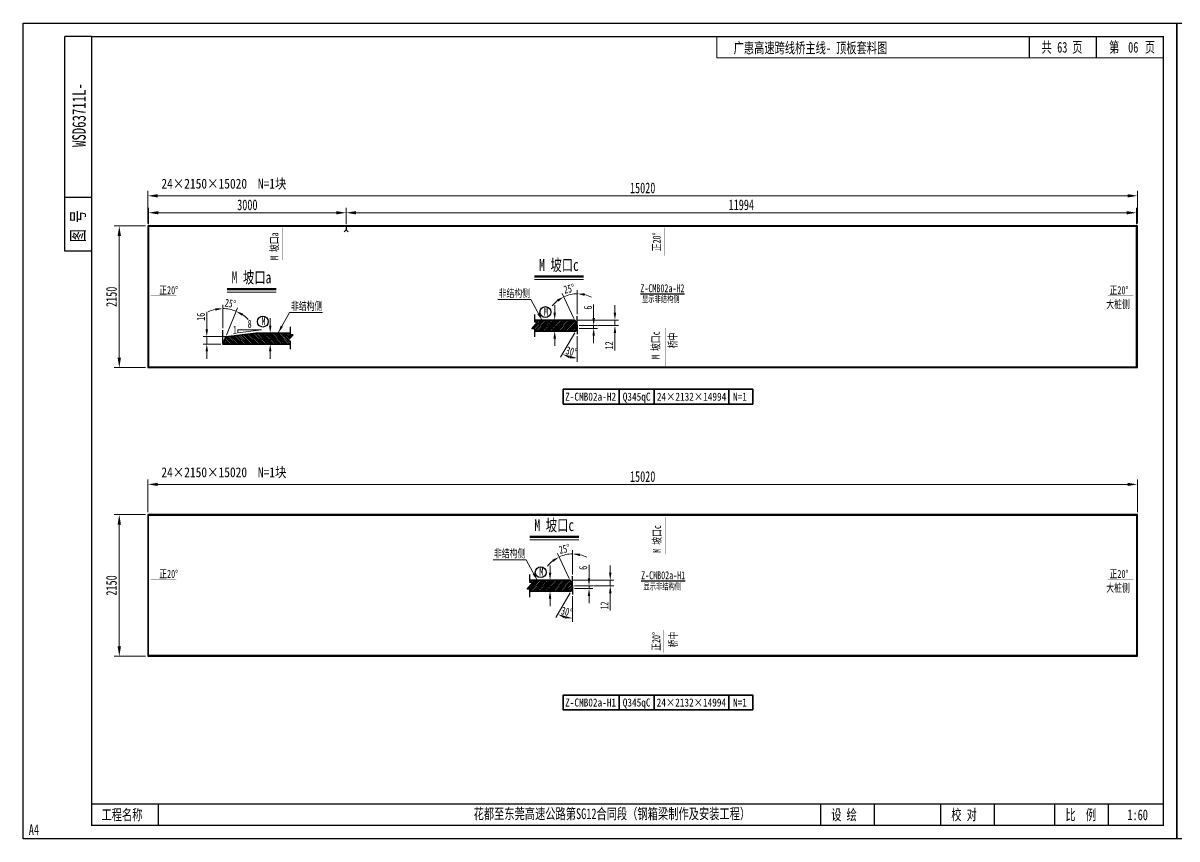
# Model space of a CAD drawing. Extents: x 1629247 to 2251351, y -601856 to -65897.
# Drawn here: x 2086756 to 2104269, y -97456 to -85073 of the extents above; entities that cross this region are included whole.
import ezdxf
from ezdxf.enums import TextEntityAlignment as Align

# ---------------------------------------------------------------- set-up
doc = ezdxf.new("R2010")
doc.units = 0
doc.header["$LTSCALE"] = 2
doc.header["$MEASUREMENT"] = 0
doc.header["$PDMODE"] = 35
doc.header["$PDSIZE"] = 50
doc.linetypes.add('PHANTOM', pattern=[63.5, 31.75, -6.35, 6.35, -6.35, 6.35, -6.35])
doc.layers.get('0').update_dxf_attribs({"linetype": 'CONTINUOUS'})
doc.layers.get('Defpoints').update_dxf_attribs({"linetype": 'CONTINUOUS'})
for name, color, linetype, lineweight in [('1图框轮廓', 7, 'CONTINUOUS', 35), ('文字层', 4, 'CONTINUOUS', 13), ('标注层', 3, 'CONTINUOUS', 13)]:
    doc.layers.add(name, color=color, linetype=linetype, lineweight=lineweight)
doc.layers.add('A3', color=7, linetype='CONTINUOUS')
doc.styles.add('仿宋', font='仿宋_GB2312_1.ttf', dxfattribs={"width": 0.7})
doc.dimstyles.new('标准标注样式-45', dxfattribs={"dimscale": 45, "dimtxt": 2.7, "dimasz": 2.5, "dimexe": 1.25, "dimexo": 0.625, "dimtad": 1, "dimdec": 0, "dimdsep": 46, "dimtxsty": '仿宋', "dimcen": 2.5, "dimclrd": 3, "dimclre": 3, "dimclrt": 4, "dimazin": 0, "dimtfac": 1, "dimtdec": 0, "dimtmove": 0, "dimatfit": 3, "dimfxl": 1.25, "dimlwd": 13, "dimlwe": 13, "dimarcsym": 0})
doc.dimstyles.new('标准标注样式-60', dxfattribs={"dimscale": 60, "dimtxt": 2.7, "dimasz": 2.5, "dimexe": 1.25, "dimexo": 0.625, "dimtad": 1, "dimdec": 0, "dimdsep": 46, "dimtxsty": '仿宋', "dimcen": 2.5, "dimclrd": 3, "dimclre": 3, "dimclrt": 4, "dimazin": 0, "dimtfac": 1, "dimtdec": 0, "dimtmove": 0, "dimatfit": 3, "dimfxl": 1.25, "dimlwd": 13, "dimlwe": 13, "dimarcsym": 0})

# ---------------------------------------------------------------- blocks, each defined once
blk = doc.blocks.new('*D806')
at = {"color": 3, "lineweight": 13, "ltscale": 3}
for p, q in [((2088660, -88124), (2088660, -87877)), ((2091660, -88124), (2091660, -87877))]:
    blk.add_line(p, q, dxfattribs=at)
at = {"color": 3, "linetype": 'ByBlock', "lineweight": 13, "ltscale": 3}
blk.add_line((2088810, -87952), (2091510, -87952), dxfattribs=at)
at = {"color": 3, "ltscale": 3}
for points in [[(2088810, -87927), (2088810, -87977), (2088660, -87952)], [(2091510, -87927), (2091510, -87977), (2091660, -87952)]]:
    blk.add_solid(points, dxfattribs=at)
at = {"layer": 'Defpoints', "color": 0, "ltscale": 3}
for p in [(2091660, -87952), (2088660, -88161), (2091660, -88161)]:
    blk.add_point(p, dxfattribs=at)
at = {"color": 4, "ltscale": 3, "insert": (2090160, -87833), "char_height": 162, "attachment_point": 5, "style": '仿宋'}
blk.add_mtext('3000', dxfattribs=at)
blk = doc.blocks.new('*D807')
at = {"color": 3, "lineweight": 13, "ltscale": 3}
for p, q in [((2091660, -88124), (2091660, -87877)), ((2103654, -88124), (2103654, -87877))]:
    blk.add_line(p, q, dxfattribs=at)
at = {"color": 3, "linetype": 'ByBlock', "lineweight": 13, "ltscale": 3}
blk.add_line((2091810, -87952), (2103504, -87952), dxfattribs=at)
at = {"color": 3, "ltscale": 3}
for points in [[(2091810, -87927), (2091810, -87977), (2091660, -87952)], [(2103504, -87927), (2103504, -87977), (2103654, -87952)]]:
    blk.add_solid(points, dxfattribs=at)
at = {"layer": 'Defpoints', "color": 0, "ltscale": 3}
for p in [(2103654, -87952), (2091660, -88161), (2103654, -88161)]:
    blk.add_point(p, dxfattribs=at)
at = {"color": 4, "ltscale": 3, "insert": (2097657, -87833), "char_height": 162, "attachment_point": 5, "style": '仿宋'}
blk.add_mtext('11994', dxfattribs=at)
blk = doc.blocks.new('*D714')
at = {"color": 3, "lineweight": 13, "ltscale": 3}
for p, q in [((2088650, -88116), (2088650, -87620)), ((2103670, -88116), (2103670, -87620))]:
    blk.add_line(p, q, dxfattribs=at)
at = {"color": 3, "linetype": 'ByBlock', "lineweight": 13, "ltscale": 3}
blk.add_line((2103520, -87695), (2088800, -87695), dxfattribs=at)
at = {"color": 3, "ltscale": 3}
for points in [[(2088800, -87670), (2088800, -87720), (2088650, -87695)], [(2103520, -87670), (2103520, -87720), (2103670, -87695)]]:
    blk.add_solid(points, dxfattribs=at)
at = {"layer": 'Defpoints', "color": 0, "ltscale": 3}
for p in [(2088650, -87695), (2088650, -88153), (2103670, -88153)]:
    blk.add_point(p, dxfattribs=at)
at = {"color": 4, "ltscale": 3, "insert": (2096160, -87576), "char_height": 162, "attachment_point": 5, "style": '仿宋'}
blk.add_mtext('15020', dxfattribs=at)
blk = doc.blocks.new('*D715')
at = {"color": 3, "lineweight": 13, "ltscale": 3}
for p, q in [((2088612, -88153), (2088141, -88153)), ((2088612, -90303), (2088141, -90303))]:
    blk.add_line(p, q, dxfattribs=at)
at = {"color": 3, "linetype": 'ByBlock', "lineweight": 13, "ltscale": 3}
blk.add_line((2088216, -88303), (2088216, -90153), dxfattribs=at)
at = {"color": 3, "ltscale": 3}
for points in [[(2088191, -88303), (2088241, -88303), (2088216, -88153)], [(2088191, -90153), (2088241, -90153), (2088216, -90303)]]:
    blk.add_solid(points, dxfattribs=at)
at = {"layer": 'Defpoints', "color": 0, "ltscale": 3}
for p in [(2088650, -88153), (2088216, -90303), (2088650, -90303)]:
    blk.add_point(p, dxfattribs=at)
at = {"color": 4, "ltscale": 3, "insert": (2088098, -89228), "char_height": 162, "attachment_point": 5, "rotation": 90, "style": '仿宋'}
blk.add_mtext('2150', dxfattribs=at)
blk = doc.blocks.new('tukuangA4-')
at = {"layer": 'A3'}
for p, q in [((537, 7565), (537, 10327)), ((882, 10327), (537, 10327)), ((12951, 10051), (12951, 10327)), ((13814, 10051), (13814, 10327)), ((882, 8256), (537, 8256)), ((882, 7565), (537, 7565)), ((1745, 173), (1745, 449)), ((10266, 173), (10266, 449)), ((10957, 173), (10957, 449)), ((11811, 173), (11811, 449)), ((12502, 173), (12502, 449)), ((13280, 173), (13280, 449)), ((13971, 173), (13971, 449))]:
    blk.add_line(p, q, dxfattribs=at)
blk.add_lwpolyline([(14850, 10500), (14850, 0), (0, 0), (0, 10500)], close=True, dxfattribs=at)
for points, const_width in [([(882, 10327), (14677, 10327), (14677, 173), (882, 173), (882, 10327)], 17.3), ([(8927, 10051), (8927, 10327)], 13.8), ([(8927, 10051), (14677, 10051)], 13.8), ([(882, 449), (14677, 449)], 13.8)]:
    blk.add_lwpolyline(points, dxfattribs=dict(at, const_width=const_width))
at = {"layer": 'A3', "color": 7, "linetype": 'Continuous', "style": '仿宋', "width": 0.7}
for s, p in [('共    页', (13106, 10120)), ('第     页', (13977, 10120)), ('工程名称', (1009, 242)), ('花都至东莞高速公路第SG12合同段（钢箱梁制作及安装工程）', (5798, 255)), ('设 绘', (10401, 242)), ('校 对', (11946, 242)), ('比  例', (13415, 242))]:
    blk.add_text(s, height=138.1, dxfattribs=at).set_placement(p)
blk.add_text('WSD63711L-', height=172.6, rotation=90, dxfattribs=at).set_placement((806, 9316), align=Align.CENTER)
blk.add_text('图 号', height=172.6, rotation=90, dxfattribs=at).set_placement((793, 7681))
blk.add_text('A4', height=138.1, dxfattribs=at).set_placement((139, 50), align=Align.CENTER)
blk = doc.blocks.new('*D716')
at = {"color": 3, "lineweight": 13, "ltscale": 3}
for p, q in [((2088650, -92496), (2088650, -92000)), ((2103670, -92496), (2103670, -92000))]:
    blk.add_line(p, q, dxfattribs=at)
at = {"color": 3, "linetype": 'ByBlock', "lineweight": 13, "ltscale": 3}
blk.add_line((2103520, -92075), (2088800, -92075), dxfattribs=at)
at = {"color": 3, "ltscale": 3}
for points in [[(2088800, -92050), (2088800, -92100), (2088650, -92075)], [(2103520, -92050), (2103520, -92100), (2103670, -92075)]]:
    blk.add_solid(points, dxfattribs=at)
at = {"layer": 'Defpoints', "color": 0, "ltscale": 3}
for p in [(2088650, -92075), (2088650, -92534), (2103670, -92534)]:
    blk.add_point(p, dxfattribs=at)
at = {"color": 4, "ltscale": 3, "insert": (2096160, -91957), "char_height": 162, "attachment_point": 5, "style": '仿宋'}
blk.add_mtext('15020', dxfattribs=at)
blk = doc.blocks.new('*D717')
at = {"color": 3, "lineweight": 13, "ltscale": 3}
for p, q in [((2088612, -92534), (2088141, -92534)), ((2088612, -94684), (2088141, -94684))]:
    blk.add_line(p, q, dxfattribs=at)
at = {"color": 3, "linetype": 'ByBlock', "lineweight": 13, "ltscale": 3}
blk.add_line((2088216, -92684), (2088216, -94534), dxfattribs=at)
at = {"color": 3, "ltscale": 3}
for points in [[(2088191, -92684), (2088241, -92684), (2088216, -92534)], [(2088191, -94534), (2088241, -94534), (2088216, -94684)]]:
    blk.add_solid(points, dxfattribs=at)
at = {"layer": 'Defpoints', "color": 0, "ltscale": 3}
for p in [(2088650, -92534), (2088216, -94684), (2088650, -94684)]:
    blk.add_point(p, dxfattribs=at)
at = {"color": 4, "ltscale": 3, "insert": (2088098, -93609), "char_height": 162, "attachment_point": 5, "rotation": 90, "style": '仿宋'}
blk.add_mtext('2150', dxfattribs=at)
blk = doc.blocks.new('*D699')
at = {"layer": 'Defpoints', "color": 0}
for p in [(2095097, -93613), (2095097, -93655), (2095346, -93613)]:
    blk.add_point(p, dxfattribs=at)
at = {"layer": '标注层', "color": 3, "linetype": 'ByBlock', "lineweight": 13}
for p, q in [((2095346, -93501), (2095346, -93294)), ((2095346, -93655), (2095346, -93613)), ((2095346, -93768), (2095346, -93880))]:
    blk.add_line(p, q, dxfattribs=at)
at = {"layer": '标注层', "color": 3, "lineweight": 13}
for p, q in [((2095125, -93613), (2095402, -93613)), ((2095125, -93655), (2095402, -93655))]:
    blk.add_line(p, q, dxfattribs=at)
at = {"layer": '标注层', "color": 3}
for points in [[(2095327, -93501), (2095364, -93501), (2095346, -93613)], [(2095327, -93768), (2095364, -93768), (2095346, -93655)]]:
    blk.add_solid(points, dxfattribs=at)
at = {"layer": '标注层', "color": 4, "insert": (2095257, -93341), "char_height": 122, "attachment_point": 5, "rotation": 90, "style": '仿宋'}
blk.add_mtext('6', dxfattribs=at)
blk = doc.blocks.new('*D700')
at = {"layer": 'Defpoints', "color": 0}
for p in [(2095027, -93135), (2095097, -93470), (2095058, -93529), (2095097, -93589), (2095097, -93613)]:
    blk.add_point(p, dxfattribs=at)
at = {"layer": '标注层', "color": 3, "lineweight": 13}
for p, q in [((2095046, -93504), (2094869, -93124)), ((2095097, -93442), (2095097, -93074))]:
    blk.add_line(p, q, dxfattribs=at)
at = {"layer": '标注层', "color": 3, "linetype": 'ByBlock', "lineweight": 13}
for start, end in [(90, 115), (63.2561, 76.6281), (128.3719, 141.7439)]:
    blk.add_arc((2095097, -93613), 483, start, end, dxfattribs=at)
at = {"layer": '标注层', "color": 3}
for points in [[(2095206, -93162), (2095211, -93125), (2095097, -93130)], [(2094787, -93219), (2094807, -93250), (2094893, -93175)]]:
    blk.add_solid(points, dxfattribs=at)
at = {"layer": '标注层', "color": 4, "insert": (2094973, -93055), "char_height": 121.5, "attachment_point": 5, "rotation": 12.5, "style": '仿宋'}
blk.add_mtext('25°', dxfattribs=at)
blk = doc.blocks.new('*D701')
at = {"layer": 'Defpoints', "color": 0}
for p in [(2095097, -93655), (2095097, -93672), (2095073, -93697), (2095097, -93746), (2094943, -94079)]:
    blk.add_point(p, dxfattribs=at)
at = {"layer": '标注层', "color": 3, "lineweight": 13}
for p, q in [((2095059, -93722), (2094843, -94095)), ((2095097, -93774), (2095097, -94163))]:
    blk.add_line(p, q, dxfattribs=at)
at = {"layer": '标注层', "color": 3, "linetype": 'ByBlock', "lineweight": 13}
blk.add_arc((2095097, -93655), 451, 254.3166, 255.6834, dxfattribs=at)
at = {"layer": '标注层', "color": 3}
for points in [[(2094968, -94107), (2094982, -94073), (2094871, -94046)], [(2094988, -94074), (2094983, -94111), (2095097, -94107)]]:
    blk.add_solid(points, dxfattribs=at)
at = {"layer": '标注层', "color": 4, "insert": (2095007, -94007), "char_height": 121.5, "attachment_point": 5, "rotation": 345.6834, "style": '仿宋'}
blk.add_mtext('30°', dxfattribs=at)
blk = doc.blocks.new('*D923')
at = {"layer": 'Defpoints', "color": 0}
for p in [(2094754, -93529), (2094798, -93529), (2094798, -93697)]:
    blk.add_point(p, dxfattribs=at)
at = {"layer": '标注层', "color": 3, "linetype": 'ByBlock', "lineweight": 13}
for p, q in [((2094754, -93417), (2094754, -93304)), ((2094754, -93697), (2094754, -93529)), ((2094754, -93810), (2094754, -93922))]:
    blk.add_line(p, q, dxfattribs=at)
at = {"layer": '标注层', "color": 3, "lineweight": 13}
for p, q in [((2094769, -93529), (2094698, -93529)), ((2094769, -93697), (2094698, -93697))]:
    blk.add_line(p, q, dxfattribs=at)
at = {"layer": '标注层', "color": 3}
for points in [[(2094735, -93417), (2094773, -93417), (2094754, -93529)], [(2094735, -93810), (2094773, -93810), (2094754, -93697)]]:
    blk.add_solid(points, dxfattribs=at)
at = {"layer": '标注层', "color": 4, "insert": (2094665, -93613), "char_height": 121.5, "attachment_point": 5, "rotation": 90, "style": '仿宋'}
blk.add_mtext('24', dxfattribs=at)
blk = doc.blocks.new('*D702')
at = {"layer": 'Defpoints', "color": 0}
for p in [(2095058, -93529), (2095384, -93613), (2095668, -93613)]:
    blk.add_point(p, dxfattribs=at)
at = {"layer": '标注层', "color": 3, "linetype": 'ByBlock', "lineweight": 13}
for p, q in [((2095668, -93417), (2095668, -93304)), ((2095668, -93529), (2095668, -93613)), ((2095668, -93726), (2095668, -93990))]:
    blk.add_line(p, q, dxfattribs=at)
at = {"layer": '标注层', "color": 3, "lineweight": 13}
for p, q in [((2095086, -93529), (2095724, -93529)), ((2095413, -93613), (2095724, -93613))]:
    blk.add_line(p, q, dxfattribs=at)
at = {"layer": '标注层', "color": 3}
for points in [[(2095649, -93417), (2095687, -93417), (2095668, -93529)], [(2095649, -93726), (2095687, -93726), (2095668, -93613)]]:
    blk.add_solid(points, dxfattribs=at)
at = {"layer": '标注层', "color": 4, "insert": (2095579, -93914), "char_height": 121.5, "attachment_point": 5, "rotation": 90, "style": '仿宋'}
blk.add_mtext('12', dxfattribs=at)
blk = doc.blocks.new('*D703')
at = {"layer": 'Defpoints', "color": 0}
for p in [(2095168, -89665), (2095416, -89665), (2095168, -89707)]:
    blk.add_point(p, dxfattribs=at)
at = {"layer": '标注层', "color": 3, "linetype": 'ByBlock', "lineweight": 13}
for p, q in [((2095416, -89552), (2095416, -89345)), ((2095416, -89707), (2095416, -89665)), ((2095416, -89819), (2095416, -89932))]:
    blk.add_line(p, q, dxfattribs=at)
at = {"layer": '标注层', "color": 3, "lineweight": 13}
for p, q in [((2095196, -89665), (2095473, -89665)), ((2095196, -89707), (2095473, -89707))]:
    blk.add_line(p, q, dxfattribs=at)
at = {"layer": '标注层', "color": 3}
for points in [[(2095398, -89552), (2095435, -89552), (2095416, -89665)], [(2095398, -89819), (2095435, -89819), (2095416, -89707)]]:
    blk.add_solid(points, dxfattribs=at)
at = {"layer": '标注层', "color": 4, "insert": (2095328, -89392), "char_height": 122, "attachment_point": 5, "rotation": 90, "style": '仿宋'}
blk.add_mtext('6', dxfattribs=at)
blk = doc.blocks.new('*D704')
at = {"layer": 'Defpoints', "color": 0}
for p in [(2095098, -89187), (2095129, -89581), (2095168, -89521), (2095168, -89641), (2095168, -89665)]:
    blk.add_point(p, dxfattribs=at)
at = {"layer": '标注层', "color": 3, "lineweight": 13}
for p, q in [((2095168, -89493), (2095168, -89125)), ((2095117, -89555), (2094940, -89176))]:
    blk.add_line(p, q, dxfattribs=at)
at = {"layer": '标注层', "color": 3, "linetype": 'ByBlock', "lineweight": 13}
for start, end in [(128.3719, 141.7439), (90, 115), (63.2561, 76.6281)]:
    blk.add_arc((2095168, -89665), 483, start, end, dxfattribs=at)
at = {"layer": '标注层', "color": 3}
for points in [[(2094858, -89270), (2094878, -89302), (2094964, -89227)], [(2095277, -89213), (2095282, -89176), (2095168, -89181)]]:
    blk.add_solid(points, dxfattribs=at)
at = {"layer": '标注层', "color": 4, "insert": (2095044, -89106), "char_height": 121.5, "attachment_point": 5, "rotation": 12.5, "style": '仿宋'}
blk.add_mtext('25°', dxfattribs=at)
blk = doc.blocks.new('*D705')
at = {"layer": 'Defpoints', "color": 0}
for p in [(2095144, -89749), (2095168, -89707), (2095168, -89723), (2095168, -89797), (2095014, -90131)]:
    blk.add_point(p, dxfattribs=at)
at = {"layer": '标注层', "color": 3, "lineweight": 13}
for p, q in [((2095130, -89773), (2094914, -90146)), ((2095168, -89825), (2095168, -90214))]:
    blk.add_line(p, q, dxfattribs=at)
at = {"layer": '标注层', "color": 3, "linetype": 'ByBlock', "lineweight": 13}
blk.add_arc((2095168, -89707), 451, 254.3166, 255.6834, dxfattribs=at)
at = {"layer": '标注层', "color": 3}
for points in [[(2095039, -90158), (2095053, -90124), (2094942, -90098)], [(2095059, -90125), (2095054, -90163), (2095168, -90158)]]:
    blk.add_solid(points, dxfattribs=at)
at = {"layer": '标注层', "color": 4, "insert": (2095078, -90058), "char_height": 121.5, "attachment_point": 5, "rotation": 345.6834, "style": '仿宋'}
blk.add_mtext('30°', dxfattribs=at)
blk = doc.blocks.new('*D924')
at = {"layer": 'Defpoints', "color": 0}
for p in [(2094825, -89581), (2094868, -89581), (2094868, -89749)]:
    blk.add_point(p, dxfattribs=at)
at = {"layer": '标注层', "color": 3, "linetype": 'ByBlock', "lineweight": 13}
for p, q in [((2094825, -89468), (2094825, -89356)), ((2094825, -89749), (2094825, -89581)), ((2094825, -89861), (2094825, -89974))]:
    blk.add_line(p, q, dxfattribs=at)
at = {"layer": '标注层', "color": 3, "lineweight": 13}
for p, q in [((2094840, -89581), (2094769, -89581)), ((2094840, -89749), (2094769, -89749))]:
    blk.add_line(p, q, dxfattribs=at)
at = {"layer": '标注层', "color": 3}
for points in [[(2094806, -89468), (2094844, -89468), (2094825, -89581)], [(2094806, -89861), (2094844, -89861), (2094825, -89749)]]:
    blk.add_solid(points, dxfattribs=at)
at = {"layer": '标注层', "color": 4, "insert": (2094736, -89665), "char_height": 121.5, "attachment_point": 5, "rotation": 90, "style": '仿宋'}
blk.add_mtext('24', dxfattribs=at)
blk = doc.blocks.new('*D706')
at = {"layer": 'Defpoints', "color": 0}
for p in [(2095129, -89581), (2095455, -89665), (2095739, -89665)]:
    blk.add_point(p, dxfattribs=at)
at = {"layer": '标注层', "color": 3, "linetype": 'ByBlock', "lineweight": 13}
for p, q in [((2095739, -89468), (2095739, -89356)), ((2095739, -89581), (2095739, -89665)), ((2095739, -89777), (2095739, -90041))]:
    blk.add_line(p, q, dxfattribs=at)
at = {"layer": '标注层', "color": 3, "lineweight": 13}
for p, q in [((2095157, -89581), (2095795, -89581)), ((2095483, -89665), (2095795, -89665))]:
    blk.add_line(p, q, dxfattribs=at)
at = {"layer": '标注层', "color": 3}
for points in [[(2095720, -89468), (2095758, -89468), (2095739, -89581)], [(2095720, -89777), (2095758, -89777), (2095739, -89665)]]:
    blk.add_solid(points, dxfattribs=at)
at = {"layer": '标注层', "color": 4, "insert": (2095650, -89965), "char_height": 121.5, "attachment_point": 5, "rotation": 90, "style": '仿宋'}
blk.add_mtext('12', dxfattribs=at)
blk = doc.blocks.new('*D707')
at = {"layer": 'Defpoints', "color": 0}
for p in [(2090507, -89777), (2090540, -89777), (2090532, -89945)]:
    blk.add_point(p, dxfattribs=at)
at = {"layer": '标注层', "color": 3, "linetype": 'ByBlock', "lineweight": 13}
for p, q in [((2090507, -89665), (2090507, -89552)), ((2090507, -89945), (2090507, -89777)), ((2090507, -90058), (2090507, -90170))]:
    blk.add_line(p, q, dxfattribs=at)
at = {"layer": '标注层', "color": 3, "lineweight": 13}
for p, q in [((2090512, -89777), (2090451, -89777)), ((2090504, -89945), (2090451, -89945))]:
    blk.add_line(p, q, dxfattribs=at)
at = {"layer": '标注层', "color": 3}
for points in [[(2090488, -89665), (2090526, -89665), (2090507, -89777)], [(2090488, -90058), (2090526, -90058), (2090507, -89945)]]:
    blk.add_solid(points, dxfattribs=at)
at = {"layer": '标注层', "color": 4, "insert": (2090418, -89861), "char_height": 121.5, "attachment_point": 5, "rotation": 90, "style": '仿宋'}
blk.add_mtext('24', dxfattribs=at)
blk = doc.blocks.new('*D708')
at = {"layer": 'Defpoints', "color": 0}
for p in [(2089923, -89425), (2089786, -89732), (2089831, -89835), (2089786, -89925), (2089786, -89945)]:
    blk.add_point(p, dxfattribs=at)
at = {"layer": '标注层', "color": 3, "lineweight": 13}
for p, q in [((2089786, -89704), (2089786, -89351)), ((2089842, -89809), (2090009, -89394))]:
    blk.add_line(p, q, dxfattribs=at)
at = {"layer": '标注层', "color": 3, "linetype": 'ByBlock', "lineweight": 13}
for start, end in [(101.9979, 113.9959), (68, 90), (44.0041, 56.0021)]:
    blk.add_arc((2089786, -89945), 538, start, end, dxfattribs=at)
at = {"layer": '标注层', "color": 3}
for points in [[(2089673, -89400), (2089677, -89437), (2089786, -89407)], [(2090079, -89516), (2090096, -89483), (2089988, -89446)]]:
    blk.add_solid(points, dxfattribs=at)
at = {"layer": '标注层', "color": 4, "insert": (2089901, -89329), "char_height": 121.5, "attachment_point": 5, "rotation": 349.4508, "style": '仿宋'}
blk.add_mtext('25%%D', dxfattribs=at)
blk = doc.blocks.new('*D709')
at = {"layer": 'Defpoints', "color": 0}
for p in [(2089852, -89832), (2089544, -89945), (2089786, -89945)]:
    blk.add_point(p, dxfattribs=at)
at = {"layer": '标注层', "color": 3, "linetype": 'ByBlock', "lineweight": 13}
for p, q in [((2089544, -89720), (2089544, -89456)), ((2089544, -89945), (2089544, -89832)), ((2089544, -90058), (2089544, -90170))]:
    blk.add_line(p, q, dxfattribs=at)
at = {"layer": '标注层', "color": 3, "lineweight": 13}
for p, q in [((2089824, -89832), (2089488, -89832)), ((2089758, -89945), (2089488, -89945))]:
    blk.add_line(p, q, dxfattribs=at)
at = {"layer": '标注层', "color": 3}
for points in [[(2089525, -89720), (2089563, -89720), (2089544, -89832)], [(2089525, -90058), (2089563, -90058), (2089544, -89945)]]:
    blk.add_solid(points, dxfattribs=at)
at = {"layer": '标注层', "color": 4, "insert": (2089455, -89531), "char_height": 121.5, "attachment_point": 5, "rotation": 90, "style": '仿宋'}
blk.add_mtext('16', dxfattribs=at)

msp = doc.modelspace()

# ---------------------------------------------------------------- hatches: boundary and pattern name
at = {"layer": '标注层', "linetype": 'PHANTOM'}
h = msp.add_hatch(dxfattribs=at)
h.set_pattern_fill('ANSI31', color=8, scale=150, style=0)
h.set_pattern_definition([(45, (2094477.093, -89748.604), (-13.25825, 13.25825), [])])
h.paths.add_polyline_path([(2095143.6, -89748.6), (2095167.9, -89706.6), (2095167.9, -89664.6), (2095128.7, -89580.6), (2094520.8, -89580.6), (2094520.8, -89615.2), (2094564.6, -89615.2), (2094477.1, -89715.2), (2094520.8, -89715.2), (2094520.8, -89748.6)])
h.paths.add_polyline_path([(2094644.8, -89743.9), (2094644.8, -89585.3), (2094827, -89585.3), (2094827, -89743.9)], flags=24)
h = msp.add_hatch(dxfattribs=at)
h.set_pattern_fill('ANSI31', color=8, scale=150, style=0)
h.set_pattern_definition([(315, (2089786.445, -89777.314), (-13.25825, -13.25825), [])])
h.paths.add_polyline_path([(2090290.4, -89777.3), (2089831.1, -89834.7), (2089786.4, -89945.3), (2090812.4, -89945.3), (2090812.4, -89903.7), (2090768.6, -89903.7), (2090856.1, -89803.7), (2090812.4, -89803.7), (2090812.4, -89777.3)])
h.paths.add_polyline_path([(2090326.9, -89940.7), (2090326.9, -89782), (2090509.2, -89782), (2090509.2, -89940.7)], flags=24)
h = msp.add_hatch(dxfattribs=at)
h.set_pattern_fill('ANSI31', color=8, scale=150, style=0)
h.set_pattern_definition([(45, (2094406.134, -93697.309), (-13.25825, 13.25825), [])])
h.paths.add_polyline_path([(2095072.7, -93697.3), (2095096.9, -93655.3), (2095096.9, -93613.3), (2095057.8, -93529.3), (2094449.9, -93529.3), (2094449.9, -93563.9), (2094493.6, -93563.9), (2094406.1, -93663.9), (2094449.9, -93663.9), (2094449.9, -93697.3)])
h.paths.add_polyline_path([(2094573.8, -93692.6), (2094573.8, -93534), (2094756.1, -93534), (2094756.1, -93692.6)], flags=24)

# ---------------------------------------------------------------- linework, layer by layer
at = {"color": 6, "ltscale": 3}
for p, q in [((2091659.7, -88210.4), (2091628.3, -88241.7)), ((2091659.7, -88161.2), (2091659.7, -88210.4)), ((2091688.7, -88239.4), (2091659.7, -88210.4))]:
    msp.add_line(p, q, dxfattribs=at)
at = {"color": 7, "ltscale": 3}
for p, q in [((2095167.9, -89640.6), (2095167.9, -89521.1)), ((2089786.4, -89925.3), (2089786.4, -89731.8)), ((2095167.9, -89723.1), (2095167.9, -89797.2)), ((2095096.9, -93589.3), (2095096.9, -93469.8)), ((2095096.9, -93671.8), (2095096.9, -93745.9))]:
    msp.add_line(p, q, dxfattribs=at)
at = {"color": 8, "ltscale": 3}
for points in [[(2088649.7, -90303.2), (2103669.7, -90303.2), (2103669.7, -88153.2), (2088649.7, -88153.2)], [(2088649.7, -94684), (2103669.7, -94684), (2103669.7, -92534), (2088649.7, -92534)]]:
    msp.add_lwpolyline(points, close=True, dxfattribs=at)
at = {"color": 1}
for points in [[(2088659.7, -90293.2), (2103653.7, -90293.2), (2103653.7, -88161.2), (2088659.7, -88161.2)], [(2088659.7, -92542), (2103653.7, -92542), (2103653.7, -94674), (2088659.7, -94674)]]:
    msp.add_lwpolyline(points, close=True, dxfattribs=at)
at = {"color": 7}
for points in [[(2094520.8, -89836.4), (2094520.8, -89715.2), (2094477.1, -89715.2), (2094564.6, -89615.2), (2094520.8, -89615.2), (2094520.8, -89494)], [(2090812.4, -90024.9), (2090812.4, -89903.7), (2090768.6, -89903.7), (2090856.1, -89803.7), (2090812.4, -89803.7), (2090812.4, -89682.5)], [(2094449.9, -93785.1), (2094449.9, -93663.9), (2094406.1, -93663.9), (2094493.6, -93563.9), (2094449.9, -93563.9), (2094449.9, -93442.8)]]:
    msp.add_lwpolyline(points, dxfattribs=at)
at = {"color": 3, "ltscale": 3}
for centre in [(2094683.2, -89459.3), (2090394.9, -89604), (2094612.3, -93408)]:
    msp.add_circle(centre, 82.7, dxfattribs=at)
at = {"layer": '1图框轮廓', "color": 30, "ltscale": 3}
for p, q in [((2095801.3, -90631.4), (2095801.3, -90856.4)), ((2096335.8, -90856.4), (2096335.8, -90631.4)), ((2097470.2, -90631.4), (2097470.2, -90856.4)), ((2095801.3, -95273.1), (2095801.3, -95498.1)), ((2096335.8, -95498.1), (2096335.8, -95273.1)), ((2097470.2, -95273.1), (2097470.2, -95498.1))]:
    msp.add_line(p, q, dxfattribs=at)
at = {"layer": '1图框轮廓', "color": 207}
for points in [[(2094520.8, -89748.6), (2095143.6, -89748.6), (2095167.9, -89706.6), (2095167.9, -89664.6), (2095128.7, -89580.6), (2094520.8, -89580.6)], [(2090812.4, -89777.3), (2090290.4, -89777.3), (2089831.1, -89834.7), (2089786.4, -89945.3), (2090812.4, -89945.3)], [(2094449.9, -93697.3), (2095072.7, -93697.3), (2095096.9, -93655.3), (2095096.9, -93613.3), (2095057.8, -93529.3), (2094449.9, -93529.3)]]:
    msp.add_lwpolyline(points, dxfattribs=at)
at = {"layer": '1图框轮廓', "color": 30, "ltscale": 3}
for points in [[(2097830.2, -90856.4), (2094955.6, -90856.4), (2094955.6, -90631.4), (2097830.2, -90631.4)], [(2097830.2, -95498.1), (2094955.6, -95498.1), (2094955.6, -95273.1), (2097830.2, -95273.1)]]:
    msp.add_lwpolyline(points, close=True, dxfattribs=at)
at = {"layer": '文字层', "lineweight": 50}
for p, q in [((2095263.8, -88921.9), (2094520.6, -88921.9)), ((2090596.8, -89110.3), (2089853.5, -89110.3)), ((2095192.8, -92870.6), (2094449.6, -92870.6))]:
    msp.add_line(p, q, dxfattribs=at)
at = {"layer": '文字层', "lineweight": 20}
for p, q in [((2095263.8, -88966.9), (2094520.6, -88966.9)), ((2090596.8, -89155.3), (2089853.5, -89155.3)), ((2095192.8, -92915.6), (2094449.6, -92915.6))]:
    msp.add_line(p, q, dxfattribs=at)
at = {"layer": '标注层', "color": 182}
msp.add_lwpolyline([(2090687.5, -88174.1, 0, 25, 0), (2090687.5, -88248.9, 5, 5, 0), (2090687.5, -88669.9, 5, 5, 0)], format="xyseb", dxfattribs=at)
at = {"layer": '标注层', "color": 42}
for points in [[(2096490.2, -88174.1, 0, 25, 0), (2096490.2, -88248.9, 5, 5, 0), (2096490.2, -88603.5, 5, 5, 0)], [(2088688.3, -89214.1, 0, 25, 0), (2088763.1, -89214.1, 5, 5, 0), (2089083.9, -89214.1, 5, 5, 0)], [(2103613.5, -89214.1, 0, 25, 0), (2103538.7, -89214.1, 5, 5, 0), (2103217.8, -89214.1, 5, 5, 0)], [(2096499.5, -90293.2, 0, 25, 0), (2096499.5, -90218.4, 5, 5, 0), (2096499.5, -89702.5, 5, 5, 0)], [(2096499.5, -92565, 0, 25, 0), (2096499.5, -92639.8, 5, 5, 0), (2096499.5, -93135, 5, 5, 0)], [(2088688.3, -93519.6, 0, 25, 0), (2088763.1, -93519.6, 5, 5, 0), (2089083.9, -93519.6, 5, 5, 0)], [(2103613.5, -93519.6, 0, 25, 0), (2103538.7, -93519.6, 5, 5, 0), (2103217.8, -93519.6, 5, 5, 0)], [(2096483.5, -94644.8, 0, 25, 0), (2096483.5, -94570, 5, 5, 0), (2096483.5, -94285.3, 5, 5, 0)]]:
    msp.add_lwpolyline(points, format="xyseb", dxfattribs=at)
at = {"layer": '标注层', "color": 7}
msp.add_lwpolyline([(2090016.3, -89774), (2090374.7, -89729.2), (2090374.7, -89729.2), (2090016.3, -89729.2)], close=True, dxfattribs=at)

# ---------------------------------------------------------------- block references
at = {"color": 8, "yscale": 1.179310344828991, "zscale": 1.179310344827586}
for p, xscale in [((2086756, -97456), 1.179310344828991), ((2104268.7, -97456), 1.179310345090926)]:
    msp.add_blockref('tukuangA4-', p, dxfattribs=dict(at, xscale=xscale))

# ---------------------------------------------------------------- texts
at = {"color": 7, "style": '仿宋', "width": 0.85}
for s, p in [('24×2150×15020', (2088855.1, -87585.4)), ('N=1块', (2090319.5, -87585.4)), ('24×2150×15020', (2088855.1, -91966.2)), ('N=1块', (2090319.5, -91966.2))]:
    msp.add_text(s, height=150, dxfattribs=at).set_placement(p)
at = {"color": 6, "linetype": 'PHANTOM', "ltscale": 10, "style": '仿宋', "width": 0.7}
for s, p in [('%%UZ-CMB02a-H2', (2096125.1, -89158.9)), ('%%UZ-CMB02a-H1', (2096137, -93515.4))]:
    msp.add_text(s, height=121.5, dxfattribs=at).set_placement(p)
at = {"color": 152, "linetype": 'PHANTOM', "ltscale": 10, "style": '仿宋', "width": 0.7}
for p in [(2096149.4, -89312.2), (2096171.7, -93672.4)]:
    msp.add_text('显示非结构侧', height=97.2, dxfattribs=at).set_placement(p)
at = {"color": 7, "style": '仿宋', "width": 0.85}
for s, p in [('Z-CMB02a-H2', (2095369.9, -90743.9)), ('Q345qC', (2096068.5, -90743.9)), ('24×2132×14994', (2096902.3, -90743.9)), ('N=1 ', (2097671.3, -90743.9)), ('Z-CMB02a-H1', (2095369.9, -95385.6)), ('Q345qC', (2096068.5, -95385.6)), ('24×2132×14994', (2096899.3, -95385.6)), ('N=1 ', (2097671.3, -95385.6))]:
    msp.add_text(s, height=121.5, dxfattribs=at).set_placement(p, align=Align.MIDDLE_CENTER)
at = {"layer": 'A3', "color": 6, "linetype": 'Continuous', "style": '仿宋', "width": 0.7}
msp.add_text('广惠高速跨线桥主线- 顶板套料图', height=162.857, dxfattribs=at).set_placement((2097540.6, -85531))
at = {"layer": 'A3', "color": 1, "linetype": 'Continuous', "style": '仿宋', "width": 0.7}
for s, p in [('63', (2102451.2, -85521.8)), ('06', (2103528.4, -85521.8))]:
    msp.add_text(s, height=162.86, dxfattribs=at).set_placement(p)
at = {"layer": 'A3', "color": 7, "linetype": 'Continuous', "style": '仿宋', "width": 0.7}
msp.add_text('1:60', height=162.86, dxfattribs=at).set_placement((2103517.9, -97171.2))
at = {"layer": '文字层', "color": 1, "style": '仿宋', "width": 0.7}
for s, p in [('M 坡口c', (2094588.9, -88834.8)), ('M 坡口a', (2089921.9, -89023.2)), ('M 坡口c', (2094517.9, -92783.5))]:
    msp.add_text(s, height=180, dxfattribs=at).set_placement(p)
at = {"layer": '标注层', "color": 182, "style": '仿宋', "width": 0.7}
msp.add_text('M 坡口a', height=121.5, rotation=90, dxfattribs=at).set_placement((2090630.3, -88670.2))
at = {"layer": '标注层', "color": 42, "style": '仿宋', "width": 0.7}
for s, p in [('正20%%D', (2096433, -88536.7)), ('桥中', (2096676.9, -90007.3)), ('正20%%D', (2096426.3, -94601.7)), ('桥中', (2096685, -94549.6))]:
    msp.add_text(s, height=121.5, rotation=90, dxfattribs=at).set_placement(p)
for s, p in [('正20%%D', (2088822.9, -89188.9)), ('正20%%D', (2103246.6, -89188.9)), ('大桩侧', (2103196.2, -89401.7)), ('正20%%D', (2088822.9, -93494.4)), ('正20%%D', (2103246.6, -93494.4)), ('大桩侧', (2103196.2, -93707.1))]:
    msp.add_text(s, height=121.5, dxfattribs=at).set_placement(p)
at = {"layer": '标注层', "color": 4, "style": '仿宋', "width": 0.7}
for s, p in [('非结构侧', (2093974, -89234.2)), ('非结构侧', (2090822.9, -89429.3)), ('8', (2090165, -89700.2)), ('1', (2089940.5, -89789.7)), ('非结构侧', (2093903.1, -93182.9))]:
    msp.add_text(s, height=121.5, dxfattribs=at).set_placement(p)
at = {"layer": '标注层', "color": 2, "style": '仿宋', "width": 0.7}
for p in [(2094662.7, -89512.2), (2090374.4, -89656.9), (2094591.8, -93460.9)]:
    msp.add_text('M', height=121.5, dxfattribs=at).set_placement(p)
at = {"layer": '标注层', "color": 4, "style": '仿宋', "width": 0.7}
for p in [(2096418.9, -90172.5), (2096437.7, -93112.7)]:
    msp.add_text('M 坡口c', height=121.5, rotation=90, dxfattribs=at).set_placement(p)

# ---------------------------------------------------------------- dimensions: what is measured, and where the dimension line sits
at = {"color": 8, "ltscale": 3}
for base, p1, p2, picture, middle in [((2088649.7, -87694.6), (2103669.7, -88153.2), (2088649.7, -88153.2), '*D714', (2096159.7, -87576.1)), ((2091659.7, -87951.8), (2088659.7, -88161.2), (2091659.7, -88161.2), '*D806', (2090159.7, -87833.3)), ((2103653.7, -87951.8), (2091659.7, -88161.2), (2103653.7, -88161.2), '*D807', (2097656.7, -87833.3)), ((2088649.7, -92075.3), (2103669.7, -92534), (2088649.7, -92534), '*D716', (2096159.7, -91956.8))]:
    dim = msp.add_linear_dim(base=base, p1=p1, p2=p2, dimstyle='标准标注样式-60', dxfattribs=at)
    dim.commit()
    dim.dimension.update_dxf_attribs({"geometry": picture, "text_midpoint": middle})
for base, p1, p2, picture, middle in [((2088216.2, -90303.2), (2088649.7, -88153.2), (2088649.7, -90303.2), '*D715', (2088097.7, -89228.2)), ((2088216.2, -94684), (2088649.7, -92534), (2088649.7, -94684), '*D717', (2088097.7, -93609))]:
    dim = msp.add_linear_dim(base=base, p1=p1, p2=p2, angle=90, dimstyle='标准标注样式-60', dxfattribs=at)
    dim.commit()
    dim.dimension.update_dxf_attribs({"geometry": picture, "text_midpoint": middle})
at = {"layer": '标注层', "color": 7}
for base, line1, line2, picture, middle in [((2095097.9, -89186.6), ((2095167.9, -89664.6), (2095128.7, -89580.6)), ((2095167.9, -89640.6), (2095167.9, -89521.1)), '*D704', (2095044.1, -89106.2)), ((2095026.9, -93135.3), ((2095096.9, -93613.3), (2095057.8, -93529.3)), ((2095096.9, -93589.3), (2095096.9, -93469.8)), '*D700', (2094973.1, -93054.9))]:
    dim = msp.add_angular_dim_2l(base=base, line1=line1, line2=line2, dimstyle='标准标注样式-45', override={"dimlfac": 0.142857, "dimadec": 0}, dxfattribs=at)
    dim.commit()
    dim.dimension.update_dxf_attribs({"geometry": picture, "text_midpoint": middle})
dim = msp.add_angular_dim_2l(base=(2089922.7, -89424.6), line1=((2089831.1, -89834.7), (2089786.4, -89945.3)), line2=((2089786.4, -89925.3), (2089786.4, -89731.8)), text='25%%D', dimstyle='标准标注样式-45', override={"dimlfac": 0.142857, "dimadec": 0}, dxfattribs=at)
dim.commit()
dim.dimension.update_dxf_attribs({"geometry": '*D708', "text_midpoint": (2089885, -89416.2), "dimtype": 162})
dim = msp.add_linear_dim(base=(2089544.1, -89945.3), p1=(2089851.8, -89832.1), p2=(2089786.4, -89945.3), angle=270, dimstyle='标准标注样式-45', override={"dimlfac": 0.142857}, dxfattribs=at)
dim.commit()
dim.dimension.update_dxf_attribs({"geometry": '*D709', "text_midpoint": (2089544.1, -89531.4), "dimtype": 160})
for base, p1, p2, picture, middle in [((2094824.8, -89580.6), (2094868.5, -89748.6), (2094868.5, -89580.6), '*D924', (2094735.9, -89664.6)), ((2095739, -89664.6), (2095128.7, -89580.6), (2095455.4, -89664.6), '*D706', (2095650.1, -89965.3)), ((2095416.5, -89664.6), (2095167.9, -89706.6), (2095167.9, -89664.6), '*D703', (2095327.6, -89392.4)), ((2090506.9, -89777.3), (2090531.9, -89945.3), (2090540.2, -89777.3), '*D707', (2090418.1, -89861.3)), ((2094753.8, -93529.3), (2094797.5, -93697.3), (2094797.5, -93529.3), '*D923', (2094665, -93613.3)), ((2095668, -93613.3), (2095057.8, -93529.3), (2095384.4, -93613.3), '*D702', (2095579.2, -93914)), ((2095345.5, -93613.3), (2095096.9, -93655.3), (2095096.9, -93613.3), '*D699', (2095256.6, -93341.1))]:
    dim = msp.add_linear_dim(base=base, p1=p1, p2=p2, angle=90, dimstyle='标准标注样式-45', override={"dimlfac": 0.142857}, dxfattribs=at)
    dim.commit()
    dim.dimension.update_dxf_attribs({"geometry": picture, "text_midpoint": middle})
for base, line1, line2, picture, middle in [((2095013.5, -90130.8), ((2095167.9, -89723.1), (2095167.9, -89797.2)), ((2095143.6, -89748.6), (2095167.9, -89706.6)), '*D705', (2095056.3, -90144)), ((2094942.5, -94079.5), ((2095096.9, -93671.8), (2095096.9, -93745.9)), ((2095072.7, -93697.3), (2095096.9, -93655.3)), '*D701', (2094985.3, -94092.7))]:
    dim = msp.add_angular_dim_2l(base=base, line1=line1, line2=line2, dimstyle='标准标注样式-45', override={"dimlfac": 0.142857, "dimadec": 0}, dxfattribs=at)
    dim.commit()
    dim.dimension.update_dxf_attribs({"geometry": picture, "text_midpoint": middle, "dimtype": 162})

# ---------------------------------------------------------------- leaders
at = {"color": 7, "ltscale": 3}
for points in [[(2094631.8, -89579.9), (2094460.3, -89270.8), (2093961.3, -89270.8)], [(2090628.5, -89775.1), (2090800.1, -89465.9), (2091299, -89465.9)], [(2094560.9, -93528.6), (2094389.3, -93219.5), (2093890.4, -93219.5)]]:
    msp.add_leader(points, dimstyle='标准标注样式-45', override={"dimgap": 0.625, "dimtad": 0}, dxfattribs=at)

doc.saveas('drawing.dxf')
